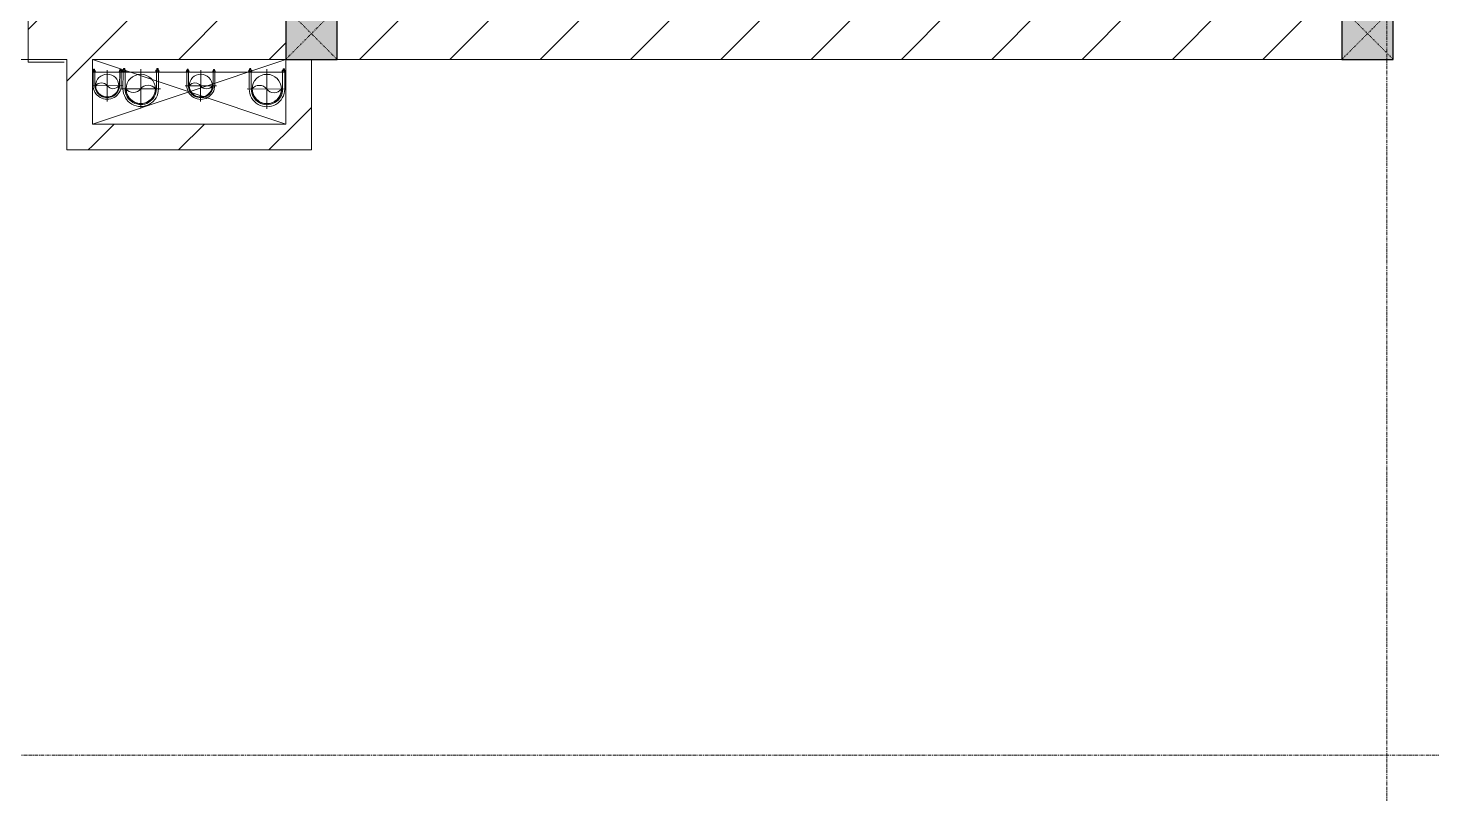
# Model space of a CAD drawing. Header units: millimetres. Extents: x 5121 to 246734, y -48180 to 129206.
# Drawn here: x 72078 to 77528, y 33687 to 36659 of the extents above; entities that cross this region are included whole.
import ezdxf

# ---------------------------------------------------------------- set-up
doc = ezdxf.new("R2010")
doc.units = ezdxf.units.MM
for name, pattern in [('Dash', [6, 3, -3]), ('Grid Line', [22.225, 12.7, -3.175, 3.175, -3.175]), ('IMPORT-CENTER _3_', [10.16, 6.35, -1.27, 1.27, -1.27])]:
    doc.linetypes.add(name, pattern=pattern)
for name, color, linetype, lineweight in [('0-2', 50, 'Continuous', 9), ('A-DETL-GENF', 92, 'Continuous', 9), ('A-DOOR', 31, 'Continuous', 9), ('A-DOOR-FRAM', 31, 'Continuous', 9), ('A-WALL', 113, 'Continuous', 9), ('A-WALL-1', 250, 'Continuous', 18), ('A-WALL-PATT-3', 111, 'Continuous', 9), ('G-IMPT', 8, 'Continuous', 9), ('G-IMPT-2', 8, 'IMPORT-CENTER _3_', 9), ('M-EQPM', 50, 'Continuous', 9), ('S-COLS', 52, 'Continuous', 9), ('S-COLS-3', 50, 'Continuous', 9), ('S-COLS-5', 52, 'Continuous', 25), ('S-COLS-HDLN', 52, 'Dash', 9), ('S-GRID-1', 1, 'Grid Line', 9)]:
    doc.layers.add(name, color=color, linetype=linetype, lineweight=lineweight)
pattern_1 = [(45, (0, 0), (-175.3625, 175.3625), [])]

# ---------------------------------------------------------------- blocks, each defined once
blk = doc.blocks.new('TKTC_XREF_251221_MB TANG 1 - TKTC_XREF_260130_MB TANG 1_dwg_CUM U_DN100-V204-TKCS_MB TỔNG THỂ TẦNG 1')
at = {"layer": 'G-IMPT'}
for p, q in [((-72.7, 69.3), (-72.7, 60.7)), ((-79.1, 66.6), (-79.1, 63.4)), ((-76.6, 66.6), (-76.6, 63.4)), ((-74.6, 66.6), (-74.6, 63.4)), ((-66.9, 67.9), (-71.7, 67.9)), ((-66.9, 62.1), (-71.7, 62.1)), ((-65, 69), (0, 69)), ((-79.1, -63.4), (-79.1, -66.6)), ((-76.6, -63.4), (-76.6, -66.6)), ((-74.6, -63.4), (-74.6, -66.6)), ((-72.7, -60.7), (-72.7, -69.3)), ((-66.9, -62.1), (-71.7, -62.1)), ((-66.9, -67.9), (-71.7, -67.9)), ((-65, -69), (0, -69))]:
    blk.add_line(p, q, dxfattribs=at)
at = {"layer": 'G-IMPT', "flags": 128}
for points in [[(-71.7, 59.2), (-66.9, 59.2), (-66.9, 70.8), (-71.7, 70.8)], [(-66.9, 70.8), (-66.9, 72.7), (-65, 72.7), (-65, 57.3), (-66.9, 57.3), (-66.9, 59.2)], [(-72.7, 67.6), (-78.1, 67.6), (-78.1, 62.4), (-72.7, 62.4)], [(-65, 61), (0, 61), (0, 57)], [(-72.7, -62.4), (-78.1, -62.4), (-78.1, -67.6), (-72.7, -67.6)], [(-71.7, -70.8), (-66.9, -70.8), (-66.9, -59.2), (-71.7, -59.2)], [(-66.9, -59.2), (-66.9, -57.3), (-65, -57.3), (-65, -72.7), (-66.9, -72.7), (-66.9, -70.8)], [(-65, -61), (0, -61), (0, -57)]]:
    blk.add_lwpolyline(points, dxfattribs=at)
at = {"layer": 'G-IMPT'}
for centre, radius, start, end in [((-71.1, 69.3), 1.56, 112.61986, 247.38014), ((-78.1, 66.6), 0.96, 90, 180), ((-78.1, 63.4), 0.96, 180, 270), ((-67.9, 65), 4.8, 143.1301, 216.8699), ((-71.1, 60.7), 1.56, 112.61986, 247.38014), ((0, 0), 69, 270, 90), ((0, 0), 61, 270, 90), ((0, 0), 57, 270, 90), ((-78.1, -63.4), 0.96, 90, 180), ((-78.1, -66.6), 0.96, 180, 270), ((-71.1, -60.7), 1.56, 112.61986, 247.38014), ((-67.9, -65), 4.8, 143.1301, 216.8699), ((-71.1, -69.3), 1.56, 112.61986, 247.38014)]:
    blk.add_arc(centre, radius, start, end, dxfattribs=at)
blk = doc.blocks.new('TKTC_XREF_251221_MB TANG 1 - TKTC_XREF_260130_MB TANG 1_dwg_$cc-V323-TKCS_MB TỔNG THỂ TẦNG 1')
at = {"layer": 'G-IMPT'}
blk.add_circle((0, 0), 0.5, dxfattribs=at)
for centre, radius, start, end in [((0, 0), 0.5, 90, 270), ((0.188, 0.25), 0.313, 126.8699, 233.1301), ((-0.188, -0.25), 0.313, 306.8699, 53.1301)]:
    blk.add_arc(centre, radius, start, end, dxfattribs=at)
at = {"layer": 'G-IMPT-2'}
for p, q in [((0, -0.635), (0, 0.673)), ((-0.673, 0), (0.673, 0))]:
    blk.add_line(p, q, dxfattribs=at)
blk = doc.blocks.new('TKTC_XREF_251221_MB TANG 1 - TKTC_XREF_260130_MB TANG 1_dwg_$cc-4202114-TKCS_MB TỔNG THỂ TẦNG 1')
at = {"layer": 'G-IMPT'}
blk.add_circle((0, 0), 0.5, dxfattribs=at)
for centre, radius, start, end in [((0, 0), 0.5, 90, 270), ((0.188, 0.25), 0.313, 126.8699, 233.1301), ((-0.188, -0.25), 0.313, 306.8699, 53.1301)]:
    blk.add_arc(centre, radius, start, end, dxfattribs=at)
at = {"layer": 'G-IMPT-2'}
for p, q in [((0, -0.673), (0, 0.673)), ((-0.673, 0), (0.673, 0))]:
    blk.add_line(p, q, dxfattribs=at)
blk = doc.blocks.new('TKTC_XREF_251221_MB TANG 1 - TKTC_XREF_260130_MB TANG 1_dwg_CUM U_DN100-4202115-TKCS_MB TỔNG THỂ TẦNG 1')
at = {"layer": 'G-IMPT'}
blk.add_hatch(color=256, dxfattribs=at).paths.add_polyline_path([(0, -61), (0.5, -56.9), (25.7, -50.5), (36.6, -43.1), (47.8, -30.5), (54.6, -15.8), (55.1, -14.8), (57, 0), (52.8, 20.1), (43.1, 36.6), (30.5, 47.8), (15.8, 54.6), (14.8, 55.1), (0, 58.9), (0, 61), (28.5, 53.7), (40.3, 45.3), (49.4, 35), (55.1, 25.1), (59.4, 11.9), (59.4, -11.9), (53.7, -28.5), (45.3, -40.3), (35, -49.4), (25.1, -55.1), (14.8, -59.1), (0.5, -60.9)])
for p, q in [((-79.1, 66.6), (-79.1, 63.4)), ((-76.6, 66.6), (-76.6, 63.4)), ((-74.6, 66.6), (-74.6, 63.4)), ((-72.7, 69.3), (-72.7, 60.7)), ((-66.9, 67.9), (-71.7, 67.9)), ((-66.9, 62.1), (-71.7, 62.1)), ((-65, 69), (0, 69)), ((-79.1, -63.4), (-79.1, -66.6)), ((-76.6, -63.4), (-76.6, -66.6)), ((-74.6, -63.4), (-74.6, -66.6)), ((-72.7, -60.7), (-72.7, -69.3)), ((-66.9, -62.1), (-71.7, -62.1)), ((-66.9, -67.9), (-71.7, -67.9)), ((-65, -69), (0, -69))]:
    blk.add_line(p, q, dxfattribs=at)
at = {"layer": 'G-IMPT', "flags": 128}
for points in [[(-72.7, 67.6), (-78.1, 67.6), (-78.1, 62.4), (-72.7, 62.4)], [(-71.7, 59.2), (-66.9, 59.2), (-66.9, 70.8), (-71.7, 70.8)], [(-66.9, 70.8), (-66.9, 72.7), (-65, 72.7), (-65, 57.3), (-66.9, 57.3), (-66.9, 59.2)], [(-65, 61), (0, 61), (0, 57)], [(-72.7, -62.4), (-78.1, -62.4), (-78.1, -67.6), (-72.7, -67.6)], [(-71.7, -70.8), (-66.9, -70.8), (-66.9, -59.2), (-71.7, -59.2)], [(-66.9, -59.2), (-66.9, -57.3), (-65, -57.3), (-65, -72.7), (-66.9, -72.7), (-66.9, -70.8)], [(-65, -61), (0, -61), (0, -57)]]:
    blk.add_lwpolyline(points, dxfattribs=at)
at = {"layer": 'G-IMPT'}
for centre, radius, start, end in [((-78.1, 66.6), 0.96, 90, 180), ((-78.1, 63.4), 0.96, 180, 270), ((-71.1, 69.3), 1.56, 112.6199, 247.3801), ((-67.9, 65), 4.8, 143.1301, 216.8699), ((-71.1, 60.7), 1.56, 112.6199, 247.3801), ((0, 0), 69, 270, 90), ((0, 0), 61, 270, 90), ((0, 0), 57, 270, 90), ((-78.1, -63.4), 0.96, 90, 180), ((-78.1, -66.6), 0.96, 180, 270), ((-71.1, -60.7), 1.56, 112.6199, 247.3801), ((-67.9, -65), 4.8, 143.1301, 216.8699), ((-71.1, -69.3), 1.56, 112.6199, 247.3801)]:
    blk.add_arc(centre, radius, start, end, dxfattribs=at)
blk = doc.blocks.new('TKTC_XREF_251221_MB TANG 1 - TKTC_XREF_260130_MB TANG 1_dwg_$cc-4202116-TKCS_MB TỔNG THỂ TẦNG 1')
at = {"layer": 'G-IMPT'}
blk.add_circle((0, 0), 0.5, dxfattribs=at)
for centre, radius, start, end in [((0, 0), 0.5, 90, 270), ((0.188, 0.25), 0.313, 126.8699, 233.1301), ((-0.188, -0.25), 0.313, 306.8699, 53.1301)]:
    blk.add_arc(centre, radius, start, end, dxfattribs=at)
at = {"layer": 'G-IMPT-2'}
for p, q in [((0, -0.673), (0, 0.673)), ((-0.673, 0), (0.673, 0))]:
    blk.add_line(p, q, dxfattribs=at)
blk = doc.blocks.new('TKTC_XREF_251221_MB TANG 1 - TKTC_XREF_260130_MB TANG 1_dwg_CUM U_DN100-V324-TKCS_MB TỔNG THỂ TẦNG 1')
at = {"layer": 'G-IMPT'}
blk.add_hatch(color=256, dxfattribs=at).paths.add_polyline_path([(61, 0), (53.7, -28.5), (45.3, -40.3), (35, -49.4), (20.4, -57), (15.8, -58.9), (0, -58.9), (0, -57), (20.2, -52.8), (36.6, -43.1), (47.8, -30.5), (54.6, -15.8), (55.1, -14.8), (57, 0), (54.6, 15.8), (43.1, 36.6), (30.5, 47.8), (15.8, 54.6), (14.8, 55.1), (0, 58.9), (0, 61), (25.1, 55), (35, 49.4), (49.4, 35), (55.1, 25.1), (59.1, 14.7)])
for p, q in [((-79.1, 66.6), (-79.1, 63.4)), ((-76.6, 66.6), (-76.6, 63.4)), ((-74.6, 66.6), (-74.6, 63.4)), ((-72.7, 69.3), (-72.7, 60.7)), ((-66.9, 67.9), (-71.7, 67.9)), ((-66.9, 62.1), (-71.7, 62.1)), ((-65, 69), (0, 69)), ((-79.1, -63.4), (-79.1, -66.6)), ((-76.6, -63.4), (-76.6, -66.6)), ((-74.6, -63.4), (-74.6, -66.6)), ((-72.7, -60.7), (-72.7, -69.3)), ((-66.9, -62.1), (-71.7, -62.1)), ((-66.9, -67.9), (-71.7, -67.9)), ((-66.9, -72.7), (-66.9, -70.8)), ((-65, -69), (0, -69))]:
    blk.add_line(p, q, dxfattribs=at)
at = {"layer": 'G-IMPT', "flags": 128}
for points in [[(-72.7, 67.6), (-78.1, 67.6), (-78.1, 62.4), (-72.7, 62.4)], [(-71.7, 59.2), (-66.9, 59.2), (-66.9, 70.8), (-71.7, 70.8)], [(-66.9, 70.8), (-66.9, 72.7), (-65, 72.7), (-65, 57.3), (-66.9, 57.3), (-66.9, 59.2)], [(-65, 61), (0, 61), (0, 57)], [(-72.7, -62.4), (-78.1, -62.4), (-78.1, -67.6), (-72.7, -67.6)], [(-71.7, -70.8), (-66.9, -70.8), (-66.9, -59.2), (-71.7, -59.2)], [(-66.9, -59.2), (-66.9, -57.3), (-65, -57.3), (-65, -72.7)], [(-65, -61), (0, -61), (0, -57)]]:
    blk.add_lwpolyline(points, dxfattribs=at)
at = {"layer": 'G-IMPT'}
for centre, radius, start, end in [((-78.1, 66.6), 0.96, 90, 180), ((-78.1, 63.4), 0.96, 180, 270), ((-71.1, 69.3), 1.56, 112.6199, 247.3801), ((-67.9, 65), 4.8, 143.1301, 216.8699), ((-71.1, 60.7), 1.56, 112.6199, 247.3801), ((0, 0), 69, 270, 90), ((0, 0), 61, 270, 90), ((0, 0), 57, 270, 90), ((-78.1, -63.4), 0.96, 90, 180), ((-78.1, -66.6), 0.96, 180, 270), ((-71.1, -60.7), 1.56, 112.6199, 247.3801), ((-67.9, -65), 4.8, 143.1301, 216.8699), ((-71.1, -69.3), 1.56, 112.6199, 247.3801)]:
    blk.add_arc(centre, radius, start, end, dxfattribs=at)
blk = doc.blocks.new('TKTC_XREF_251221_MB TANG 1 - TKTC_XREF_260130_MB TANG 1_dwg_$cc-V325-TKCS_MB TỔNG THỂ TẦNG 1')
at = {"layer": 'G-IMPT'}
blk.add_circle((0, 0), 0.5, dxfattribs=at)
for centre, radius, start, end in [((0, 0), 0.5, 90, 270), ((0.188, 0.25), 0.313, 126.8699, 233.1301), ((-0.188, -0.25), 0.313, 306.8699, 53.1301)]:
    blk.add_arc(centre, radius, start, end, dxfattribs=at)
at = {"layer": 'G-IMPT-2'}
for p, q in [((0, -0.673), (0, 0.646)), ((-0.673, 0), (0.673, 0))]:
    blk.add_line(p, q, dxfattribs=at)
blk = doc.blocks.new('TKTC_XREF_251221_MB TANG 1 - TKTC_XREF_260130_MB TANG 1_dwg-4202109-TKCS_MB TỔNG THỂ TẦNG 1')
at = {"layer": 'G-IMPT', "flags": 128}
blk.add_lwpolyline([(-130824.1, -364836.4), (-130824, -364858), (-130074.1, -364858)], dxfattribs=at)
for name, p, xscale, yscale, zscale, rotation in [('TKTC_XREF_251221_MB TANG 1 - TKTC_XREF_260130_MB TANG 1_dwg_CUM U_DN100-V204-TKCS_MB TỔNG THỂ TẦNG 1', (-130767, -364909.1), 0.7894736842105257, 0.7894736842105257, 0.7894736842105257, 269.580221000629), ('TKTC_XREF_251221_MB TANG 1 - TKTC_XREF_260130_MB TANG 1_dwg_$cc-4202114-TKCS_MB TỔNG THỂ TẦNG 1', (-130636.8, -364923), 113.7150000000092, 113.7150000000092, 113.7150000000092, 89.95325644590794), ('TKTC_XREF_251221_MB TANG 1 - TKTC_XREF_260130_MB TANG 1_dwg_CUM U_DN100-V204-TKCS_MB TỔNG THỂ TẦNG 1', (-130403.7, -364909.4), 0.7894736842105257, 0.7894736842105257, 0.7894736842105257, 269.580221000629)]:
    blk.add_blockref(name, p, dxfattribs=dict(xscale=xscale, yscale=yscale, zscale=zscale, rotation=rotation))
at = {"extrusion": (0, 0, -1)}
for name, p, xscale, yscale, zscale, rotation in [('TKTC_XREF_251221_MB TANG 1 - TKTC_XREF_260130_MB TANG 1_dwg_$cc-V323-TKCS_MB TỔNG THỂ TẦNG 1', (130767, -364911), 90.00000000005133, 90.00000000005133, -90.00000000005133, 90.41977899777612), ('TKTC_XREF_251221_MB TANG 1 - TKTC_XREF_260130_MB TANG 1_dwg_CUM U_DN100-4202115-TKCS_MB TỔNG THỂ TẦNG 1', (130636.8, -364923), 0.9974999999999966, 0.9974999999999966, -0.9974999999999966, 270.0467435564909), ('TKTC_XREF_251221_MB TANG 1 - TKTC_XREF_260130_MB TANG 1_dwg_$cc-4202116-TKCS_MB TỔNG THỂ TẦNG 1', (130403.7, -364911.4), 90.00000000005133, 90.00000000005133, -90.00000000005133, 90.41977899777612), ('TKTC_XREF_251221_MB TANG 1 - TKTC_XREF_260130_MB TANG 1_dwg_$cc-V325-TKCS_MB TỔNG THỂ TẦNG 1', (130147.5, -364923.6), 113.7150000000092, 113.7150000000092, -113.7150000000092, 90.04476088158533), ('TKTC_XREF_251221_MB TANG 1 - TKTC_XREF_260130_MB TANG 1_dwg_CUM U_DN100-V324-TKCS_MB TỔNG THỂ TẦNG 1', (130146.7, -364923.6), 0.9975000000000005, 0.9975000000000005, -0.9975000000000006, 270.0467435561337)]:
    blk.add_blockref(name, p, dxfattribs=dict(at, xscale=xscale, yscale=yscale, zscale=zscale, rotation=rotation))
blk = doc.blocks.new('TKTC_XREF_251221_MB TANG 1 - TKTC_XREF_251221_MB TANG 1-2038492-TKCS_MB TỔNG THỂ TẦNG 1')
blk.add_blockref('TKTC_XREF_251221_MB TANG 1 - TKTC_XREF_260130_MB TANG 1_dwg-4202109-TKCS_MB TỔNG THỂ TẦNG 1', (169499.1, 384109.7))
blk = doc.blocks.new('G1_SOF - BO TRU - 200x200-V355-TKCS_MB TỔNG THỂ TẦNG 1')
at = {"layer": 'S-COLS-3'}
blk.add_hatch(color=256, dxfattribs=at).paths.add_polyline_path([(99.9, -100), (100, -100), (99.6, 100), (-100, 100), (-100, -100), (99.6, -100)])
at = {"layer": 'S-COLS-5'}
for p, q in [((100, 100), (-100, 100)), ((-100, 100), (-100, -100)), ((100, -100), (100, 100)), ((-100, -100), (100, -100))]:
    blk.add_line(p, q, dxfattribs=at)
at = {"layer": 'S-COLS-HDLN'}
for p, q in [((100, 100), (-100, -100)), ((-100, 100), (100, -100))]:
    blk.add_line(p, q, dxfattribs=at)
blk = doc.blocks.new('FD_05 - FD_05-1000x2200mm-835434-TKCS_MB TỔNG THỂ TẦNG 1')
at = {"layer": 'A-DETL-GENF'}
for p, q in [((470, 100), (470, 1120)), ((470, 1120), (510, 1120)), ((510, 1120), (510, 100)), ((510, 100), (470, 100))]:
    blk.add_line(p, q, dxfattribs=at)
blk.add_arc((510, 100), 1020, 92.2475, 180, dxfattribs=at)
at = {"layer": 'A-DOOR-FRAM'}
for p, q in [((-510, 100), (-545, 100)), ((-545, 100), (-545, -100)), ((-510, 60), (-510, 100)), ((-500, 60), (-510, 60)), ((-500, -100), (-500, 60)), ((510, 60), (500, 60)), ((500, 60), (500, -100)), ((545, 100), (510, 100)), ((510, 100), (510, 60)), ((545, -100), (545, 100)), ((-545, -100), (-500, -100)), ((500, -100), (545, -100))]:
    blk.add_line(p, q, dxfattribs=at)

msp = doc.modelspace()

# ---------------------------------------------------------------- hatches: boundary and pattern name
at = {"layer": 'A-WALL-PATT-3'}
h = msp.add_hatch(dxfattribs=at)
h.set_pattern_fill('FP_1', color=256, style=0, pattern_type=2)
h.set_pattern_definition(pattern_1)
h.paths.add_polyline_path([(70987.6, 36537.8), (70987.6, 36737.8), (69252.6, 36737.8), (69252.6, 36537.8), (69352.6, 36537.8)])
h.paths.add_polyline_path([(75499.2, 36537.8), (77177.6, 36537.8), (77175.9, 36737.8), (73277.6, 36736.9), (73277.6, 36537.8), (74881.8, 36537.8)])
h.paths.add_polyline_path([(72227.6, 36537.8), (73077.6, 36537.8), (73077.6, 36737.8), (72077.6, 36736.9), (72077.6, 36537.8)])
h = msp.add_hatch(dxfattribs=at)
h.set_pattern_fill('FP_43', color=256, style=0, pattern_type=2)
h.set_pattern_definition([(45, (0, 0), (-164.4023, 164.4023), [])])
h.paths.add_polyline_path([(69337.3, 36527.8), (70987.6, 36527.8), (70987.6, 36537.8), (69262.6, 36536.6), (69263.1, 36527.8), (69325.7, 36527.8)])
h.paths.add_polyline_path([(72077.6, 36527.8), (72227.6, 36527.8), (72227.6, 36537.8), (72077.6, 36537.8), (72077.6, 36527.8)])
h = msp.add_hatch(dxfattribs=at)
h.set_pattern_fill('FP_1', color=256, style=0, pattern_type=2)
h.set_pattern_definition(pattern_1)
h.paths.add_polyline_path([(72327.6, 36186.5), (72327.6, 36537.8), (72227.6, 36537.8), (72227.6, 36186.5), (72312.7, 36186.5)])
h = msp.add_hatch(dxfattribs=at)
h.set_pattern_fill('FP_1', color=256, style=0, pattern_type=2)
h.set_pattern_definition(pattern_1)
h.paths.add_polyline_path([(73177.6, 36286.5), (73177.6, 36537.8), (73077.6, 36537.8), (73077.6, 36286.5)])
h = msp.add_hatch(dxfattribs=at)
h.set_pattern_fill('FP_1', color=256, style=0, pattern_type=2)
h.set_pattern_definition(pattern_1)
h.paths.add_polyline_path([(72372.2, 36186.5), (73177.6, 36186.5), (73177.6, 36286.5), (72327.6, 36286.5), (72327.6, 36186.5)])

# ---------------------------------------------------------------- linework, layer by layer
at = {"layer": '0-2'}
for p, q in [((73077.6, 36537.8), (72327.6, 36286.5)), ((72327.6, 36537.8), (73077.6, 36286.5))]:
    msp.add_line(p, q, dxfattribs=at)
at = {"layer": 'A-WALL'}
for p, q in [((72077.6, 36537.8), (72227.6, 36537.8)), ((73177.6, 36186.5), (73177.6, 36286.5)), ((72327.6, 36186.5), (73177.6, 36186.5))]:
    msp.add_line(p, q, dxfattribs=at)
at = {"layer": 'A-WALL-1'}
for p, q in [((72077.6, 36537.8), (72077.6, 36527.8)), ((72077.6, 36527.8), (72217.6, 36527.8)), ((72227.6, 36537.8), (72227.6, 36186.5)), ((72327.6, 36537.8), (73077.6, 36537.8)), ((72327.6, 36286.5), (72327.6, 36537.8)), ((73077.6, 36537.8), (73077.6, 36286.5)), ((73177.6, 36286.5), (73177.6, 36537.8)), ((73277.6, 36537.8), (77177.6, 36537.8)), ((73077.6, 36286.5), (72327.6, 36286.5)), ((72227.6, 36186.5), (72327.6, 36186.5))]:
    msp.add_line(p, q, dxfattribs=at)
at = {"layer": 'S-GRID-1'}
for p, q in [((77352.6, 23210.6), (77352.6, 78232.7)), ((129301.8, 33836.9), (31601.8, 33836.9))]:
    msp.add_line(p, q, dxfattribs=at)

# ---------------------------------------------------------------- block references
at = {"layer": 'A-DOOR'}
msp.add_blockref('FD_05 - FD_05-1000x2200mm-835434-TKCS_MB TỔNG THỂ TẦNG 1', (71532.6, 36637.8), dxfattribs=at)
at = {"layer": 'M-EQPM'}
msp.add_blockref('TKTC_XREF_251221_MB TANG 1 - TKTC_XREF_251221_MB TANG 1-2038492-TKCS_MB TỔNG THỂ TẦNG 1', (33652.6, 17236.9), dxfattribs=at)
at = {"layer": 'S-COLS'}
for p in [(73177.6, 36637.8), (77277.6, 36637.8)]:
    msp.add_blockref('G1_SOF - BO TRU - 200x200-V355-TKCS_MB TỔNG THỂ TẦNG 1', p, dxfattribs=at)

doc.saveas('drawing.dxf')
